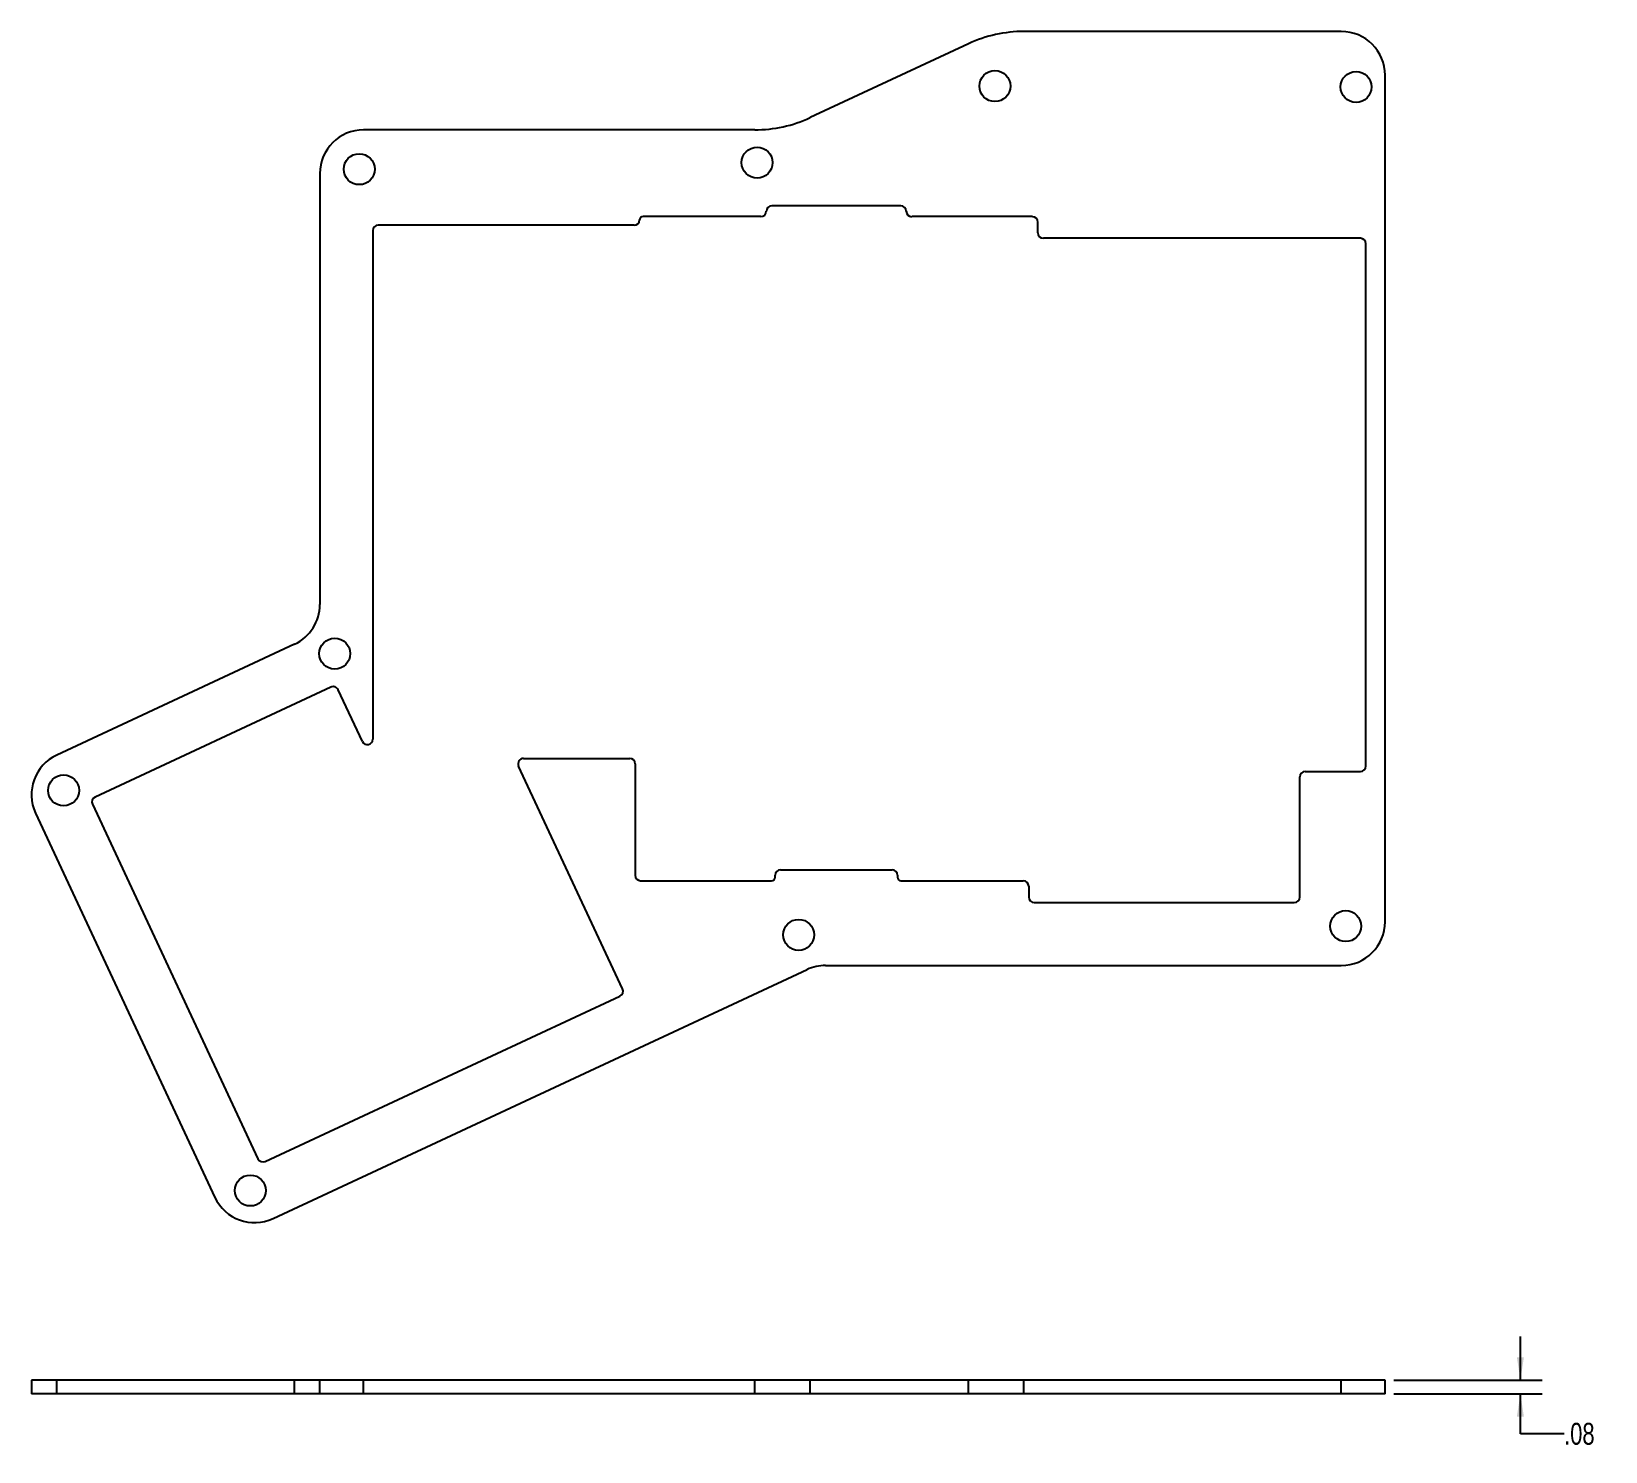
# Model space of a CAD drawing. Extents: x 4.04 to 13.04, y 0.99 to 9.11.
import ezdxf

# ---------------------------------------------------------------- set-up
doc = ezdxf.new("R2010")
doc.units = 0
doc.layers.get('0').update_dxf_attribs({"linetype": 'CONTINUOUS'})
doc.styles.add('SLDTEXTSTYLE0', font='TXT', dxfattribs={"width": 0.75})
doc.dimstyles.new('SLDDIMSTYLE0', dxfattribs={"dimtxt": 0.125, "dimasz": 0.13, "dimexe": 0, "dimexo": 0.0625, "dimgap": 0.03125, "dimtad": 0, "dimtih": 1, "dimtoh": 1, "dimrnd": 1e-09, "dimzin": 12, "dimtxsty": 'SLDTEXTSTYLE0', "dimsah": 1, "dimcen": 0.09, "dimazin": 3, "dimtfac": 1, "dimtmove": 0, "dimatfit": 3, "dimtolj": 1, "dimtzin": 12})

# ---------------------------------------------------------------- blocks, each defined once
blk = doc.blocks.new('_D')
at = {"color": 7, "linetype": 'CONTINUOUS'}
for p, q in [((12.55, 1.3988), (12.55, 1.6488)), ((11.8262, 1.3988), (12.675, 1.3988)), ((11.8262, 1.3201), (12.675, 1.3201)), ((12.55, 1.092), (12.55, 1.3201)), ((12.8, 1.092), (12.55, 1.092))]:
    blk.add_line(p, q, dxfattribs=at)
for points in [[(12.55, 1.3988), (12.57, 1.5288), (12.53, 1.5288)], [(12.55, 1.3201), (12.53, 1.1901), (12.57, 1.1901)]]:
    blk.add_solid(points, dxfattribs=at)
at = {"color": 7, "linetype": 'CONTINUOUS', "insert": (12.8, 1.1539), "char_height": 0.125, "attachment_point": 1, "style": 'SLDTEXTSTYLE0'}
blk.add_mtext('.08', dxfattribs=at)

msp = doc.modelspace()

# ---------------------------------------------------------------- linework, layer by layer
at = {"color": 7, "linetype": 'CONTINUOUS'}
for p, q in [((11.5262, 9.1132), (9.7119, 9.1132)), ((9.3949, 9.0429), (8.4894, 8.6207)), ((11.7762, 4.0204), (11.7762, 8.8632)), ((8.1724, 8.5504), (5.9362, 8.5504)), ((5.6862, 8.3004), (5.6862, 5.8352)), ((9.0075, 8.1163), (8.27, 8.1163)), ((8.2075, 8.0538), (7.5337, 8.0538)), ((9.76, 8.0538), (9.07, 8.0538)), ((9.7912, 7.9613), (9.7912, 8.0225)), ((5.9887, 7.9737), (5.9887, 5.0646)), ((7.4825, 8.0049), (6.02, 8.0049)), ((11.635, 7.93), (9.8225, 7.93)), ((11.6662, 4.9113), (11.6662, 7.8988)), ((5.5419, 5.6086), (4.1817, 4.9742)), ((5.7495, 5.3626), (4.4014, 4.7338)), ((5.9291, 5.0514), (5.791, 5.3475)), ((6.8508, 4.9549), (7.4575, 4.9549)), ((7.4164, 3.6367), (6.8224, 4.9105)), ((7.4887, 4.9237), (7.4887, 4.2862)), ((11.32, 4.88), (11.635, 4.88)), ((11.2887, 4.1613), (11.2887, 4.8488)), ((4.3863, 4.6923), (5.3321, 2.6645)), ((4.0608, 4.6419), (5.0861, 2.4438)), ((7.52, 4.2549), (8.2687, 4.2549)), ((8.2887, 4.2749), (8.2887, 4.2863)), ((8.32, 4.3175), (8.9575, 4.3175)), ((8.9887, 4.2863), (8.9887, 4.275)), ((9.0087, 4.255), (9.7075, 4.255)), ((9.7387, 4.2238), (9.7387, 4.1613)), ((9.77, 4.13), (11.2575, 4.13)), ((5.4183, 2.3229), (8.4713, 3.747)), ((8.577, 3.7704), (11.5262, 3.7704)), ((5.3736, 2.6494), (7.4013, 3.5951)), ((4.0373, 1.3988), (4.0373, 1.3201)), ((4.1817, 1.3988), (4.0373, 1.3988)), ((4.1817, 1.3201), (4.1817, 1.3988)), ((5.5419, 1.3988), (4.1817, 1.3988)), ((5.5419, 1.3201), (5.5419, 1.3988)), ((5.6862, 1.3988), (5.5419, 1.3988)), ((5.6862, 1.3201), (5.6862, 1.3988)), ((5.9362, 1.3988), (5.6862, 1.3988)), ((5.9362, 1.3201), (5.9362, 1.3988)), ((8.1724, 1.3988), (5.9362, 1.3988)), ((8.1724, 1.3201), (8.1724, 1.3988)), ((8.4894, 1.3988), (8.1724, 1.3988)), ((8.4894, 1.3201), (8.4894, 1.3988)), ((9.3949, 1.3988), (8.4894, 1.3988)), ((9.3949, 1.3201), (9.3949, 1.3988)), ((9.7119, 1.3988), (9.3949, 1.3988)), ((9.7119, 1.3201), (9.7119, 1.3988)), ((11.5262, 1.3988), (9.7119, 1.3988)), ((11.5262, 1.3201), (11.5262, 1.3988)), ((11.7762, 1.3988), (11.5262, 1.3988)), ((11.7762, 1.3201), (11.7762, 1.3988)), ((4.1817, 1.3201), (4.0373, 1.3201)), ((5.5419, 1.3201), (4.1817, 1.3201)), ((5.6862, 1.3201), (5.5419, 1.3201)), ((5.9362, 1.3201), (5.6862, 1.3201)), ((8.1724, 1.3201), (5.9362, 1.3201)), ((8.4894, 1.3201), (8.1724, 1.3201)), ((9.3949, 1.3201), (8.4894, 1.3201)), ((9.7119, 1.3201), (9.3949, 1.3201)), ((11.5262, 1.3201), (9.7119, 1.3201)), ((11.7762, 1.3201), (11.5262, 1.3201))]:
    msp.add_line(p, q, dxfattribs=at)
for centre in [(9.5456, 8.8007), (11.6105, 8.7957), (5.9112, 8.3254), (8.1862, 8.3629), (5.7713, 5.554), (4.2209, 4.7718), (11.5512, 3.9954), (8.4236, 3.9454), (5.2885, 2.483)]:
    msp.add_circle(centre, 0.0885, dxfattribs=at)
for centre, radius, start, end in [((9.7119, 8.3632), 0.75, 90, 115), ((11.5262, 8.8632), 0.25, 0, 90), ((5.9362, 8.3004), 0.25, 90, 180), ((8.1724, 9.3004), 0.75, 270, 295), ((8.27, 8.085), 0.0312, 90, 180), ((9.0075, 8.085), 0.0312, 0, 90), ((7.4825, 8.0362), 0.0313, 270, 357.29431), ((7.5337, 8.0338), 0.02, 90, 177.29431), ((8.2075, 8.085), 0.0312, 270, 0), ((9.07, 8.085), 0.0313, 180, 270), ((9.76, 8.0225), 0.0312, 0, 90), ((6.02, 7.9737), 0.0313, 90, 180), ((9.8225, 7.9613), 0.0313, 180, 270), ((11.635, 7.8988), 0.0312, 0, 90), ((5.4362, 5.8352), 0.25, 295.00635, 0), ((5.7627, 5.3342), 0.0312, 25.00431, 115.00431), ((5.9575, 5.0646), 0.0313, 205.00431, 0), ((4.2873, 4.7476), 0.25, 115.00635, 205.00635), ((6.8508, 4.9237), 0.0312, 90, 205), ((7.4575, 4.9237), 0.0312, 0, 90), ((11.32, 4.8488), 0.0312, 90, 180), ((11.635, 4.9113), 0.0312, 270, 0), ((4.4146, 4.7055), 0.0313, 115.00431, 205.00431), ((7.52, 4.2862), 0.0313, 180, 270), ((8.2687, 4.2749), 0.02, 270, 0), ((8.32, 4.2863), 0.0312, 90, 180), ((8.9575, 4.2863), 0.0312, 0, 90), ((9.0087, 4.275), 0.02, 180, 270), ((9.7075, 4.2238), 0.0312, 0, 90), ((9.77, 4.1613), 0.0312, 180, 270), ((11.2575, 4.1613), 0.0312, 270, 0), ((11.5262, 4.0204), 0.25, 270, 0), ((8.577, 3.5204), 0.25, 90, 115.00635), ((7.3881, 3.6234), 0.0313, 295.00431, 25), ((5.3604, 2.6777), 0.0313, 205.00431, 295.00431), ((5.3126, 2.5495), 0.25, 205.00635, 295.00635)]:
    msp.add_arc(centre, radius, start, end, dxfattribs=at)

# ---------------------------------------------------------------- dimensions: what is measured, and where the dimension line sits
dim = msp.add_linear_dim(base=(12.55, 1.3988), p1=(11.7762, 1.3201), p2=(11.7762, 1.3988), angle=90, dimstyle='SLDDIMSTYLE0', dxfattribs=at)
dim.commit()
dim.dimension.update_dxf_attribs({"geometry": '_D', "text_midpoint": (12.55, 1.092), "dimtype": 160})

doc.saveas('drawing.dxf')
